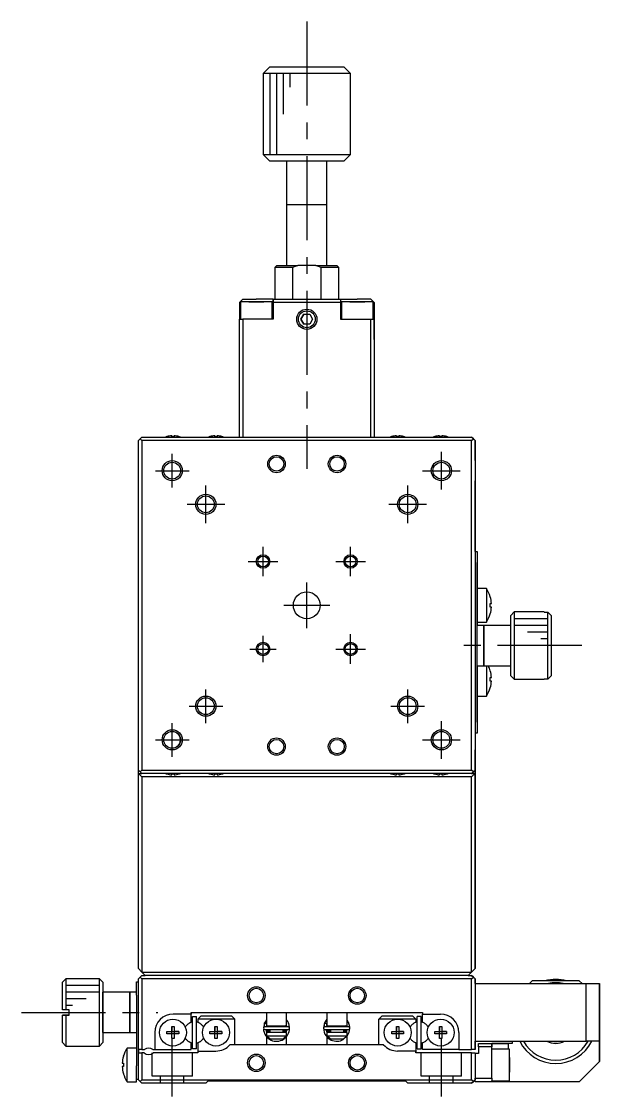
# Model space of a CAD drawing. Extents: x -300 to 278, y 128 to 594.
# Drawn here: x -120.3 to -34.4, y 141 to 300.7 of the extents above; entities that cross this region are included whole.
import ezdxf

# ---------------------------------------------------------------- set-up
doc = ezdxf.new("R2010")
doc.units = 0
doc.header["$LTSCALE"] = 10
doc.linetypes.add('CENTER', pattern=[2, 1.25, -0.25, 0.25, -0.25])
doc.linetypes.add('DASHED', pattern=[3.5, 2, -1.5])
doc.layers.get('0').update_dxf_attribs({"linetype": 'CONTINUOUS'})
doc.layers.add('CENTER', color=1, linetype='CENTER')

msp = doc.modelspace()

# ---------------------------------------------------------------- linework, layer by layer
at = {"color": 7, "linetype": 'CONTINUOUS'}
for p, q in [((-83.382819, 293.992104), (-84.382819, 292.992104)), ((-83.382819, 293.992104), (-72.382819, 293.992104)), ((-71.382819, 292.992104), (-72.382819, 293.992104)), ((-71.382819, 292.992104), (-84.382819, 292.992104)), ((-84.382819, 292.992104), (-84.382819, 280.992104)), ((-71.382819, 280.992104), (-71.382819, 292.992104)), ((-84.382819, 280.992104), (-84.382553, 280.992104)), ((-84.382819, 280.992104), (-83.382819, 279.992104)), ((-84.382553, 280.992104), (-71.382819, 280.992104)), ((-72.382819, 279.992104), (-83.382594, 279.992104)), ((-80.882819, 279.992104), (-80.882819, 273.492104)), ((-74.882819, 273.492104), (-74.882819, 279.992104)), ((-72.382819, 279.992104), (-71.382819, 280.992104)), ((-74.882814, 273.492104), (-80.882824, 273.492104)), ((-80.882819, 273.497104), (-80.882819, 273.492104)), ((-80.882819, 273.492104), (-80.882819, 273.487104)), ((-80.882819, 273.492104), (-80.882819, 264.492123)), ((-74.882819, 273.492104), (-74.882819, 273.497104)), ((-74.882819, 273.487104), (-74.882819, 273.492104)), ((-74.882819, 264.492123), (-74.882819, 273.492104)), ((-82.332819, 264.492104), (-82.632819, 264.192104)), ((-80.004139, 264.192104), (-82.632819, 264.192104)), ((-82.632819, 264.192104), (-82.632819, 259.492104)), ((-82.332819, 264.492104), (-79.20191, 264.492104)), ((-82.332819, 264.492104), (-80.882819, 264.492104)), ((-79.20191, 264.492104), (-80.004139, 264.192104)), ((-80.004139, 264.192104), (-80.004139, 259.492104)), ((-76.563728, 264.492104), (-79.20191, 264.492104)), ((-76.563728, 264.492104), (-73.432819, 264.492104)), ((-75.761499, 264.192104), (-76.563728, 264.492104)), ((-73.132819, 264.192104), (-75.761499, 264.192104)), ((-75.761499, 259.492104), (-75.761499, 264.192104)), ((-74.882819, 264.492104), (-73.432819, 264.492104)), ((-73.132819, 264.192104), (-73.432819, 264.492104)), ((-73.132819, 259.492104), (-73.132819, 264.192104)), ((-87.382819, 259.492104), (-87.882819, 258.992104)), ((-87.882819, 258.992104), (-87.882819, 256.492104)), ((-83.032819, 259.092104), (-87.732819, 259.092104)), ((-83.032819, 259.092104), (-87.732819, 259.092104)), ((-87.732819, 259.092104), (-87.732819, 256.492104)), ((-87.382819, 259.492104), (-85.382819, 259.492104)), ((-86.482819, 259.092104), (-85.382819, 259.092104)), ((-85.382819, 259.092104), (-86.482819, 259.092104)), ((-82.882819, 259.492104), (-85.382819, 259.492104)), ((-84.282819, 259.092104), (-85.382819, 259.092104)), ((-85.382819, 259.092104), (-84.282819, 259.092104)), ((-83.032819, 256.492104), (-83.032819, 259.092104)), ((-82.882819, 258.992104), (-82.882819, 259.492104)), ((-82.882819, 259.492104), (-72.882819, 259.492104)), ((-82.882819, 259.492104), (-82.882819, 256.492104)), ((-82.882819, 258.992104), (-82.882819, 256.492104)), ((-72.882819, 258.992104), (-82.882819, 258.992104)), ((-72.882819, 259.492104), (-72.882819, 256.492104)), ((-72.882819, 259.492104), (-72.882819, 258.992104)), ((-72.882819, 259.492104), (-70.382819, 259.492104)), ((-72.882819, 258.992104), (-72.882819, 256.492104)), ((-68.032819, 259.092104), (-72.732819, 259.092104)), ((-68.032819, 259.092104), (-72.732819, 259.092104)), ((-72.732819, 259.092104), (-72.732819, 256.492104)), ((-71.482819, 259.092104), (-70.382819, 259.092104)), ((-70.382819, 259.092104), (-71.482819, 259.092104)), ((-68.382819, 259.492104), (-70.382819, 259.492104)), ((-69.282819, 259.092104), (-70.382819, 259.092104)), ((-70.382819, 259.092104), (-69.282819, 259.092104)), ((-67.882819, 258.992104), (-68.382819, 259.492104)), ((-68.382819, 259.492104), (-67.882819, 258.992104)), ((-68.032819, 256.492104), (-68.032819, 259.092104)), ((-67.882819, 258.992104), (-67.882819, 256.492104)), ((-67.882819, 256.492104), (-67.882819, 258.992104)), ((-78.748844, 256.492104), (-78.315832, 257.242104)), ((-78.315832, 257.242104), (-78.748844, 256.492104)), ((-78.315832, 257.242104), (-77.449806, 257.242104)), ((-77.449806, 257.242104), (-77.016794, 256.492104)), ((-87.882819, 238.992104), (-87.882819, 256.492104)), ((-87.882819, 256.492104), (-87.382819, 256.492104)), ((-87.382819, 256.492104), (-87.382819, 238.992104)), ((-82.882819, 256.492104), (-87.382819, 256.492104)), ((-78.315832, 255.742104), (-78.748844, 256.492104)), ((-78.748844, 256.492104), (-78.315832, 255.742104)), ((-77.449806, 255.742104), (-78.315832, 255.742104)), ((-77.016794, 256.492104), (-77.449806, 255.742104)), ((-72.882819, 256.492104), (-68.382819, 256.492104)), ((-68.382819, 238.992104), (-68.382819, 256.492104)), ((-68.382819, 256.492104), (-67.882819, 256.492104)), ((-67.882819, 256.492104), (-67.882819, 238.992104)), ((-67.882817, 253.492104), (-67.882819, 256.492104)), ((-67.882817, 253.492104), (-67.882817, 238.992104)), ((-102.632819, 238.742104), (-102.882819, 238.492104)), ((-102.882819, 189.492104), (-102.882819, 238.492104)), ((-102.382819, 238.992104), (-102.632819, 238.742104)), ((-102.382819, 238.492104), (-102.632819, 238.742104)), ((-102.382819, 238.992104), (-87.382819, 238.992104)), ((-53.382819, 238.492104), (-102.382819, 238.492104)), ((-102.382819, 238.492104), (-102.382819, 189.492104)), ((-98.669181, 239.061626), (-98.671435, 239.066248)), ((-98.669181, 239.061626), (-98.671435, 239.066248)), ((-97.962819, 239.061626), (-97.962819, 239.181963)), ((-97.962819, 239.181963), (-97.962819, 239.061626)), ((-97.602819, 239.061626), (-97.962819, 239.061626)), ((-97.602819, 239.181963), (-97.602819, 239.061626)), ((-96.894203, 239.066248), (-96.896458, 239.061626)), ((-92.269181, 239.061626), (-92.271435, 239.066248)), ((-92.269181, 239.061626), (-92.271435, 239.066248)), ((-91.562819, 239.061626), (-91.562819, 239.181963)), ((-91.562819, 239.181963), (-91.562819, 239.061626)), ((-91.202819, 239.061626), (-91.562819, 239.061626)), ((-91.202819, 239.181963), (-91.202819, 239.061626)), ((-90.494203, 239.066248), (-90.496458, 239.061626)), ((-87.382819, 238.992104), (-68.382819, 238.992104)), ((-87.382819, 238.992104), (-68.382819, 238.992104)), ((-68.382819, 238.992104), (-53.382819, 238.992104)), ((-65.269181, 239.061626), (-65.271435, 239.066248)), ((-65.269181, 239.061626), (-65.271435, 239.066248)), ((-64.562819, 239.061626), (-64.562819, 239.181963)), ((-64.562819, 239.181963), (-64.562819, 239.061626)), ((-64.202819, 239.061626), (-64.562819, 239.061626)), ((-64.202819, 239.181963), (-64.202819, 239.061626)), ((-63.494203, 239.066248), (-63.496458, 239.061626)), ((-58.869181, 239.061626), (-58.871435, 239.066248)), ((-58.869181, 239.061626), (-58.871435, 239.066248)), ((-58.162819, 239.061626), (-58.162819, 239.181963)), ((-58.162819, 239.181963), (-58.162819, 239.061626)), ((-57.802819, 239.061626), (-58.162819, 239.061626)), ((-57.802819, 239.181963), (-57.802819, 239.061626)), ((-57.094203, 239.066248), (-57.096458, 239.061626)), ((-53.132819, 238.742104), (-53.382819, 238.992104)), ((-53.382819, 238.992104), (-52.882819, 238.492104)), ((-53.382819, 238.492104), (-53.132819, 238.742104)), ((-53.382819, 189.492104), (-53.382819, 238.492104)), ((-52.882819, 238.492104), (-53.132819, 238.742104)), ((-52.882819, 238.492104), (-52.882819, 189.492104)), ((-52.882819, 235.492099), (-52.882819, 238.492104)), ((-52.882819, 221.992104), (-52.882819, 232.492109)), ((-52.882819, 221.992104), (-52.582819, 221.992104)), ((-52.582819, 221.992104), (-52.582819, 219.992104)), ((-52.582819, 221.992104), (-52.582819, 219.992104)), ((-52.582819, 196.992104), (-52.582819, 219.992104)), ((-52.582819, 219.992104), (-52.582819, 216.492104)), ((-52.582817, 218.692104), (-52.582817, 220.342104)), ((-52.582817, 218.692104), (-52.582817, 220.342104)), ((-52.582819, 210.463945), (-52.582817, 218.692104)), ((-52.582817, 218.692104), (-52.582818, 210.992104)), ((-51.191162, 216.492104), (-52.582819, 216.492104)), ((-51.191162, 216.492104), (-51.191162, 211.492104)), ((-50.620238, 215.250694), (-50.613383, 215.254037)), ((-50.620238, 215.250694), (-50.613383, 215.254037)), ((-50.620238, 214.252104), (-50.447866, 214.252104)), ((-50.620238, 213.732104), (-50.620238, 214.252104)), ((-50.447866, 213.732104), (-50.620238, 213.732104)), ((-50.613383, 212.730171), (-50.620238, 212.733515)), ((-50.613383, 212.730171), (-50.620238, 212.733515)), ((-47.082819, 212.992104), (-47.582819, 212.492104)), ((-47.582819, 203.492104), (-47.582819, 212.492104)), ((-47.082819, 212.992104), (-47.082819, 202.992104)), ((-42.582819, 212.992104), (-47.082819, 212.992104)), ((-42.582819, 212.992104), (-42.582819, 212.976078)), ((-42.582819, 212.992104), (-42.582819, 212.976078)), ((-42.582819, 212.976078), (-42.082819, 212.976078)), ((-42.082819, 203.00813), (-42.082819, 212.976078)), ((-42.082819, 212.976078), (-41.582819, 212.474291)), ((-41.582819, 212.474291), (-41.582819, 203.509917)), ((-41.582819, 212.474291), (-41.582819, 203.509917)), ((-52.582819, 211.492104), (-52.582819, 210.992104)), ((-52.582819, 211.492104), (-51.191162, 211.492104)), ((-51.582819, 210.992104), (-52.582819, 210.992104)), ((-51.582819, 204.992104), (-51.582819, 210.992104)), ((-51.582819, 210.992104), (-51.582819, 204.992104)), ((-47.582819, 210.992104), (-51.582819, 210.992104)), ((-52.582817, 198.292104), (-52.582819, 205.520263)), ((-52.582819, 204.992104), (-51.582819, 204.992104)), ((-52.582818, 204.992104), (-52.582817, 198.292104)), ((-51.582819, 204.992104), (-47.582819, 204.992104)), ((-51.191162, 204.992104), (-51.191162, 200.492104)), ((-50.620238, 204.250694), (-50.613383, 204.254037)), ((-50.620238, 204.250694), (-50.613383, 204.254037)), ((-50.620238, 203.252104), (-50.447866, 203.252104)), ((-50.620238, 202.732104), (-50.620238, 203.252104)), ((-47.582819, 203.492104), (-47.082819, 202.992104)), ((-47.082819, 202.992104), (-42.582819, 202.992104)), ((-42.582819, 203.00813), (-42.582819, 202.992104)), ((-42.082819, 203.00813), (-42.582819, 203.00813)), ((-42.582819, 203.00813), (-42.582819, 202.992104)), ((-41.582819, 203.509917), (-42.082819, 203.00813)), ((-50.447866, 202.732104), (-50.620238, 202.732104)), ((-50.613383, 201.730171), (-50.620238, 201.733515)), ((-50.613383, 201.730171), (-50.620238, 201.733515)), ((-52.582819, 200.492104), (-52.582819, 196.992104)), ((-52.582819, 200.492104), (-51.191162, 200.492104)), ((-52.582817, 196.642104), (-52.582817, 198.292104)), ((-52.582817, 196.642104), (-52.582817, 198.292104)), ((-52.582819, 196.992104), (-52.582819, 194.992104)), ((-52.582819, 196.992104), (-52.582819, 194.992104)), ((-52.582819, 194.992104), (-52.882819, 194.992104)), ((-52.882819, 189.492104), (-52.882819, 192.492109)), ((-102.882819, 189.492104), (-102.632819, 189.242104)), ((-102.882819, 188.992104), (-102.882819, 189.492104)), ((-102.882819, 188.992104), (-102.382819, 188.492104)), ((-102.882819, 188.992104), (-102.382819, 188.992104)), ((-102.882819, 159.992104), (-102.882819, 188.992104)), ((-102.632819, 189.242104), (-102.382819, 189.492104)), ((-102.632819, 189.242104), (-102.382819, 188.992104)), ((-102.382819, 189.492104), (-53.382819, 189.492104)), ((-53.382819, 188.992104), (-102.382819, 188.992104)), ((-98.671435, 188.91796), (-98.669181, 188.922582)), ((-98.671435, 188.91796), (-98.669181, 188.922582)), ((-97.962819, 188.922582), (-97.602819, 188.922582)), ((-97.962819, 188.802245), (-97.962819, 188.922582)), ((-97.962819, 188.802245), (-97.962819, 188.922582)), ((-97.602819, 188.922582), (-97.602819, 188.802245)), ((-96.896458, 188.922582), (-96.894203, 188.91796)), ((-92.271435, 188.91796), (-92.269181, 188.922582)), ((-92.271435, 188.91796), (-92.269181, 188.922582)), ((-91.562819, 188.922582), (-91.202819, 188.922582)), ((-91.562819, 188.802245), (-91.562819, 188.922582)), ((-91.562819, 188.802245), (-91.562819, 188.922582)), ((-91.202819, 188.922582), (-91.202819, 188.802245)), ((-90.496458, 188.922582), (-90.494203, 188.91796)), ((-65.271435, 188.91796), (-65.269181, 188.922582)), ((-65.271435, 188.91796), (-65.269181, 188.922582)), ((-64.562819, 188.922582), (-64.202819, 188.922582)), ((-64.562819, 188.802245), (-64.562819, 188.922582)), ((-64.562819, 188.802245), (-64.562819, 188.922582)), ((-64.202819, 188.922582), (-64.202819, 188.802245)), ((-63.496458, 188.922582), (-63.494203, 188.91796)), ((-58.871435, 188.91796), (-58.869181, 188.922582)), ((-58.871435, 188.91796), (-58.869181, 188.922582)), ((-58.162819, 188.922582), (-57.802819, 188.922582)), ((-58.162819, 188.802245), (-58.162819, 188.922582)), ((-58.162819, 188.802245), (-58.162819, 188.922582)), ((-57.802819, 188.922582), (-57.802819, 188.802245)), ((-57.096458, 188.922582), (-57.094203, 188.91796)), ((-53.132819, 189.242104), (-53.382819, 189.492104)), ((-52.882819, 189.492104), (-53.382819, 188.992104)), ((-53.382819, 188.992104), (-53.132819, 189.242104)), ((-53.382819, 188.492104), (-52.882819, 188.992104)), ((-53.382819, 188.992104), (-52.882819, 188.992104)), ((-53.132819, 189.242104), (-52.882819, 189.492104)), ((-52.882819, 189.492104), (-52.882819, 188.992104)), ((-52.882819, 188.992104), (-52.882819, 189.492104)), ((-52.882819, 188.992104), (-52.882819, 159.992104)), ((-52.882819, 163.992104), (-52.882819, 188.992104)), ((-53.382819, 188.492104), (-102.382819, 188.492104)), ((-102.382819, 188.492104), (-102.382819, 159.492104)), ((-53.382819, 159.492104), (-53.382819, 188.492104)), ((-52.882819, 163.247522), (-52.882819, 163.992104)), ((-52.882819, 159.992104), (-52.882819, 163.247522)), ((-102.382819, 159.492104), (-102.882819, 159.992104)), ((-52.882819, 159.992104), (-53.382819, 159.492104)), ((-53.382819, 159.492104), (-52.882819, 159.992104)), ((-113.682819, 158.492104), (-114.182819, 157.992104)), ((-113.682819, 158.492104), (-113.682819, 153.892104)), ((-108.682819, 158.492104), (-113.682819, 158.492104)), ((-108.682819, 153.492104), (-108.682819, 158.492104)), ((-108.182819, 157.992104), (-108.682819, 158.492104)), ((-102.882819, 158.492104), (-102.632819, 158.742104)), ((-102.882819, 147.992104), (-102.882819, 158.492104)), ((-102.382819, 158.992104), (-102.632819, 158.742104)), ((-102.632819, 158.742104), (-102.382819, 158.492104)), ((-101.882819, 158.992104), (-102.382819, 159.492104)), ((-102.382819, 159.492104), (-53.382819, 159.492104)), ((-102.382819, 158.992104), (-101.882819, 158.992104)), ((-53.382819, 158.492104), (-102.382819, 158.492104)), ((-102.382819, 158.492104), (-102.382819, 147.992104)), ((-53.882819, 158.992104), (-101.882819, 158.992104)), ((-53.382819, 159.492104), (-53.882819, 158.992104)), ((-53.882819, 158.992104), (-53.382819, 159.492104)), ((-53.882819, 158.992104), (-53.382819, 158.992104)), ((-53.382819, 158.992104), (-53.132819, 158.742104)), ((-53.132819, 158.742104), (-53.382819, 158.992104)), ((-53.382819, 158.492104), (-53.132819, 158.742104)), ((-53.382819, 147.992104), (-53.382819, 158.492104)), ((-53.132819, 158.742104), (-52.882819, 158.492104)), ((-52.882819, 158.492104), (-53.132819, 158.742104)), ((-52.882819, 158.492104), (-52.882819, 147.992104)), ((-52.882819, 157.792104), (-52.882819, 158.492104)), ((-44.382819, 158.192104), (-44.782819, 157.792104)), ((-37.382819, 158.192104), (-44.382819, 158.192104)), ((-36.982819, 157.792104), (-37.382819, 158.192104)), ((-37.382819, 158.192104), (-36.982819, 157.792104)), ((-114.182819, 153.892104), (-114.182819, 157.992104)), ((-108.182819, 157.992104), (-108.182819, 153.492104)), ((-108.182819, 157.992104), (-108.182819, 156.492104)), ((-103.182819, 156.042104), (-103.182819, 158.042104)), ((-103.182819, 158.042104), (-102.882819, 158.042104)), ((-52.882819, 157.792104), (-36.382819, 157.792104)), ((-36.382819, 149.192104), (-36.382819, 157.792104)), ((-36.382819, 157.792104), (-34.382819, 157.792104)), ((-34.382819, 157.792104), (-34.382819, 149.192104)), ((-34.382819, 149.192104), (-34.382819, 157.792104)), ((-108.182819, 156.492104), (-108.182819, 150.492104)), ((-108.182819, 153.492104), (-108.182819, 156.492104)), ((-104.182819, 156.492104), (-108.182819, 156.492104)), ((-104.182819, 156.492104), (-104.182819, 153.492104)), ((-104.182819, 153.492104), (-104.182819, 156.492104)), ((-103.182819, 156.492104), (-104.182819, 156.492104)), ((-103.182819, 156.042104), (-103.182819, 145.542104)), ((-113.682819, 153.892104), (-114.182819, 153.892104)), ((-113.182819, 153.892104), (-113.682819, 153.892104)), ((-113.182819, 153.092104), (-113.182819, 153.892104)), ((-108.682819, 148.492104), (-108.682819, 153.492104)), ((-108.182819, 153.492104), (-108.182819, 148.992104)), ((-108.182819, 150.492104), (-108.182819, 153.492104)), ((-104.182819, 153.492104), (-104.182819, 150.492104)), ((-104.182819, 150.492104), (-104.182819, 153.492104)), ((-95.082819, 153.492104), (-92.882819, 153.492104)), ((-95.082819, 153.242104), (-95.082819, 153.492104)), ((-95.082819, 153.492104), (-95.082819, 153.242104)), ((-92.882819, 153.492104), (-60.682819, 153.492104)), ((-83.882819, 153.492104), (-83.882819, 151.492104)), ((-80.882819, 151.492104), (-80.882819, 153.492104)), ((-74.882819, 153.492104), (-74.882819, 151.492104)), ((-71.882819, 151.492104), (-71.882819, 153.492104)), ((-60.682819, 153.492104), (-60.682819, 153.242104)), ((-113.682819, 153.092104), (-114.182819, 153.092104)), ((-114.182819, 153.092104), (-113.682819, 153.092104)), ((-114.182819, 148.992104), (-114.182819, 153.092104)), ((-113.182819, 153.092104), (-113.682819, 153.092104)), ((-113.682819, 153.092104), (-113.682819, 148.492104)), ((-113.682819, 153.092104), (-113.182819, 153.092104)), ((-95.082819, 153.242104), (-97.732819, 153.242104)), ((-95.376569, 151.866919), (-95.082819, 152.036516)), ((-95.376569, 151.866919), (-95.082819, 152.036516)), ((-95.082819, 152.036516), (-95.082819, 153.242104)), ((-95.082819, 152.036516), (-95.082819, 153.242104)), ((-94.882819, 148.092104), (-94.882819, 152.892104)), ((-94.882819, 152.892104), (-94.282819, 152.892104)), ((-94.282819, 148.092104), (-94.282819, 152.892104)), ((-94.282819, 152.051), (-94.282819, 152.892104)), ((-94.282817, 152.051), (-94.282817, 152.142104)), ((-94.282817, 152.051), (-94.282817, 152.142104)), ((-94.282817, 152.051), (-94.282817, 152.142104)), ((-94.282817, 152.051), (-94.282817, 152.142104)), ((-94.282817, 152.051), (-94.282817, 152.142104)), ((-94.282817, 152.051), (-94.282817, 152.142104)), ((-94.282817, 152.051), (-94.282817, 152.142104)), ((-94.282817, 152.051), (-94.282817, 152.142104)), ((-94.282817, 152.051), (-94.282817, 152.142104)), ((-94.282817, 150.492104), (-94.282817, 152.142104)), ((-94.282817, 152.051), (-94.282817, 152.142104)), ((-94.282817, 152.051), (-94.282817, 152.142104)), ((-94.282817, 152.051), (-94.282817, 152.142104)), ((-94.282817, 152.051), (-94.282817, 152.142104)), ((-94.282817, 152.051), (-94.282817, 152.142104)), ((-94.282817, 152.051), (-94.282817, 152.142104)), ((-94.282817, 152.051), (-94.282817, 152.142104)), ((-94.282817, 152.051), (-94.282817, 152.142104)), ((-94.282817, 152.051), (-94.282817, 152.142104)), ((-94.282817, 152.051), (-94.282817, 152.142104)), ((-94.082819, 152.492104), (-93.582819, 152.992104)), ((-94.082819, 152.492104), (-94.082819, 152.036516)), ((-91.382819, 152.492104), (-94.082819, 152.492104)), ((-94.082819, 152.036516), (-93.789069, 151.866919)), ((-93.582819, 152.992104), (-89.082819, 152.992104)), ((-88.582819, 152.492104), (-91.382819, 152.492104)), ((-88.582819, 152.492104), (-89.082819, 152.992104)), ((-89.082819, 152.992104), (-88.582819, 152.492104)), ((-88.582819, 148.692104), (-88.582819, 152.492104)), ((-88.582819, 148.692104), (-88.582819, 152.492104)), ((-84.181821, 151.913133), (-84.339546, 151.17159)), ((-84.224628, 151.781443), (-84.230872, 151.747496)), ((-84.216694, 151.815044), (-84.224628, 151.781443)), ((-84.207089, 151.848217), (-84.216694, 151.815044)), ((-84.195836, 151.880878), (-84.207089, 151.848217)), ((-84.183682, 151.911268), (-84.195836, 151.880878)), ((-84.183963, 151.909936), (-84.183308, 151.911928)), ((-84.183308, 151.911928), (-84.181463, 151.913407)), ((-83.882854, 152.397903), (-84.182831, 151.910828)), ((-84.181463, 151.913407), (-84.17844, 151.914362)), ((-84.178908, 151.919931), (-83.882801, 151.815909)), ((-84.178318, 151.914278), (-84.178908, 151.919931)), ((-84.17844, 151.914362), (-84.174259, 151.914787)), ((-84.174259, 151.914787), (-84.168947, 151.91468)), ((-84.168947, 151.91468), (-84.162539, 151.91404)), ((-84.162539, 151.91404), (-84.155075, 151.912873)), ((-84.155075, 151.912873), (-84.146605, 151.911186)), ((-84.146605, 151.911186), (-84.137183, 151.90899)), ((-84.137183, 151.90899), (-84.126871, 151.906298)), ((-84.126871, 151.906298), (-84.115734, 151.90313)), ((-84.115734, 151.90313), (-84.103847, 151.899504)), ((-84.103847, 151.899504), (-84.091284, 151.895444)), ((-84.091284, 151.895444), (-84.078129, 151.890978)), ((-84.078129, 151.890978), (-84.064465, 151.886133)), ((-84.064465, 151.886133), (-84.050383, 151.880941)), ((-84.050383, 151.880941), (-84.035972, 151.875436)), ((-84.035972, 151.875436), (-84.021327, 151.869654)), ((-84.021327, 151.869654), (-84.006542, 151.863632)), ((-84.006542, 151.863632), (-83.991714, 151.857409)), ((-83.991714, 151.857409), (-83.976938, 151.851025)), ((-83.976938, 151.851025), (-83.96231, 151.844522)), ((-83.96231, 151.844522), (-83.947925, 151.837942)), ((-83.947925, 151.837942), (-83.933876, 151.831327)), ((-83.933876, 151.831327), (-83.920254, 151.824721)), ((-83.920254, 151.824721), (-83.907148, 151.818166)), ((-83.907148, 151.818166), (-83.894643, 151.811705)), ((-83.894643, 151.811705), (-83.882819, 151.805379)), ((-80.598985, 151.911026), (-80.622588, 151.963956)), ((-80.598549, 151.909608), (-80.598709, 151.90954)), ((-80.597768, 151.909936), (-80.598499, 151.909629)), ((-80.598311, 151.907376), (-80.597768, 151.909936)), ((-80.598049, 151.911268), (-80.597768, 151.909936)), ((-80.581112, 151.867634), (-80.598049, 151.911268)), ((-80.579875, 151.864065), (-80.581112, 151.867634)), ((-80.579254, 151.86225), (-80.579875, 151.864065)), ((-80.578169, 151.859037), (-80.579254, 151.86225)), ((-80.577631, 151.857425), (-80.578169, 151.859037)), ((-80.577078, 151.855755), (-80.577631, 151.857425)), ((-80.576656, 151.854469), (-80.577078, 151.855755)), ((-80.576322, 151.853448), (-80.576656, 151.854469)), ((-80.575953, 151.85231), (-80.576322, 151.853448)), ((-75.239864, 151.923872), (-75.397588, 151.182329)), ((-75.282671, 151.792182), (-75.288915, 151.758235)), ((-75.274737, 151.825784), (-75.282671, 151.792182)), ((-75.265132, 151.858956), (-75.274737, 151.825784)), ((-75.253878, 151.891617), (-75.265132, 151.858956)), ((-75.241724, 151.922008), (-75.253878, 151.891617)), ((-75.242006, 151.920675), (-75.241384, 151.92262)), ((-75.241384, 151.92262), (-75.239635, 151.924079)), ((-74.88287, 152.474696), (-75.240873, 151.921567)), ((-75.239635, 151.924079), (-75.236771, 151.925043)), ((-75.236951, 151.930671), (-74.882798, 151.790823)), ((-75.236361, 151.925017), (-75.236951, 151.930671)), ((-75.236771, 151.925043), (-75.232809, 151.925506)), ((-75.232809, 151.925506), (-75.227772, 151.925464)), ((-75.227772, 151.925464), (-75.221693, 151.924919)), ((-75.221693, 151.924919), (-75.214609, 151.923874)), ((-75.214609, 151.923874), (-75.206562, 151.922334)), ((-75.206562, 151.922334), (-75.197602, 151.92031)), ((-75.197602, 151.92031), (-75.187785, 151.917813)), ((-75.187785, 151.917813), (-75.17717, 151.91486)), ((-75.17717, 151.91486), (-75.165823, 151.911468)), ((-75.165823, 151.911468), (-75.153813, 151.907658)), ((-75.153813, 151.907658), (-75.141214, 151.903453)), ((-75.141214, 151.903453), (-75.128104, 151.89888)), ((-75.128104, 151.89888), (-75.114562, 151.893966)), ((-75.114562, 151.893966), (-75.100672, 151.888742)), ((-75.100672, 151.888742), (-75.086519, 151.883239)), ((-75.086519, 151.883239), (-75.07219, 151.877492)), ((-75.07219, 151.877492), (-75.057773, 151.871535)), ((-75.057773, 151.871535), (-75.043356, 151.865405)), ((-75.043356, 151.865405), (-75.029028, 151.85914)), ((-75.029028, 151.85914), (-75.014877, 151.852779)), ((-75.014877, 151.852779), (-75.00099, 151.846359)), ((-75.00099, 151.846359), (-74.987451, 151.839921)), ((-74.987451, 151.839921), (-74.974344, 151.833505)), ((-74.974344, 151.833505), (-74.96175, 151.827149)), ((-74.96175, 151.827149), (-74.949745, 151.820892)), ((-74.949745, 151.820892), (-74.938404, 151.814774)), ((-74.938404, 151.814774), (-74.927795, 151.808831)), ((-74.927795, 151.808831), (-74.917985, 151.8031)), ((-74.917985, 151.8031), (-74.909033, 151.797616)), ((-74.909033, 151.797616), (-74.900994, 151.792413)), ((-74.900994, 151.792413), (-74.893917, 151.787522)), ((-74.893917, 151.787522), (-74.887847, 151.782974)), ((-74.887847, 151.782974), (-74.882819, 151.778797)), ((-71.657028, 151.921765), (-71.68063, 151.974696)), ((-71.656591, 151.920347), (-71.656752, 151.92028)), ((-71.65581, 151.920675), (-71.656542, 151.920368)), ((-71.656353, 151.918115), (-71.65581, 151.920675)), ((-71.656092, 151.922008), (-71.65581, 151.920675)), ((-71.639154, 151.878373), (-71.656092, 151.922008)), ((-71.637917, 151.874804), (-71.639154, 151.878373)), ((-71.637296, 151.872989), (-71.637917, 151.874804)), ((-71.636211, 151.869776), (-71.637296, 151.872989)), ((-71.635673, 151.868164), (-71.636211, 151.869776)), ((-71.635121, 151.866494), (-71.635673, 151.868164)), ((-71.634698, 151.865208), (-71.635121, 151.866494)), ((-71.634365, 151.864187), (-71.634698, 151.865208)), ((-71.633996, 151.863049), (-71.634365, 151.864187)), ((-67.182819, 152.492104), (-66.682819, 152.992104)), ((-67.182819, 148.692104), (-67.182819, 152.492104)), ((-64.382819, 152.492104), (-67.182819, 152.492104)), ((-66.682819, 152.992104), (-62.182819, 152.992104)), ((-61.682819, 152.492104), (-64.382819, 152.492104)), ((-61.682819, 152.492104), (-62.182819, 152.992104)), ((-62.182819, 152.992104), (-61.682819, 152.492104)), ((-61.682819, 152.036516), (-61.976569, 151.866919)), ((-61.682819, 152.036516), (-61.976569, 151.866919)), ((-61.682819, 152.492104), (-61.682819, 152.036516)), ((-61.682819, 152.492104), (-61.682819, 152.036516)), ((-61.482819, 148.092104), (-61.482819, 152.892104)), ((-60.882819, 152.892104), (-61.482819, 152.892104)), ((-60.882819, 148.092104), (-60.882819, 152.892104)), ((-60.882819, 152.051), (-60.882819, 152.892104)), ((-60.882819, 152.051), (-60.882819, 152.142104)), ((-60.882819, 152.051), (-60.882819, 152.142104)), ((-60.882819, 152.051), (-60.882819, 152.142104)), ((-60.882819, 152.051), (-60.882819, 152.142104)), ((-60.882819, 152.051), (-60.882819, 152.142104)), ((-60.882819, 148.842104), (-60.882819, 152.142104)), ((-60.882819, 152.051), (-60.882819, 152.142104)), ((-60.882819, 152.051), (-60.882819, 152.142104)), ((-60.882819, 152.051), (-60.882819, 152.142104)), ((-60.882819, 152.051), (-60.882819, 152.142104)), ((-60.682819, 153.242104), (-58.032819, 153.242104)), ((-60.682819, 152.036516), (-60.682819, 153.242104)), ((-60.389069, 151.866919), (-60.682819, 152.036516)), ((-108.182819, 150.492104), (-108.182819, 148.992104)), ((-108.182819, 150.492104), (-104.182819, 150.492104)), ((-104.182819, 150.492104), (-103.182819, 150.492104)), ((-100.482819, 150.492104), (-100.482819, 147.992104)), ((-100.482819, 150.492104), (-100.482819, 147.992104)), ((-98.669181, 150.672104), (-97.962819, 150.672104)), ((-98.669181, 150.312104), (-98.669181, 150.672104)), ((-98.669181, 150.672104), (-97.962819, 150.672104)), ((-97.962819, 150.312104), (-98.669181, 150.312104)), ((-97.962819, 151.378466), (-97.602819, 151.378466)), ((-97.962819, 150.672104), (-97.962819, 151.378466)), ((-97.962819, 151.378466), (-97.962819, 150.672104)), ((-97.952447, 150.661732), (-97.962819, 150.672104)), ((-97.952447, 150.322476), (-97.962819, 150.312104)), ((-97.962819, 149.605743), (-97.962819, 150.312104)), ((-97.962819, 149.605743), (-97.962819, 150.312104)), ((-97.952447, 150.661732), (-97.613191, 150.661732)), ((-97.952447, 150.322476), (-97.952447, 150.661732)), ((-97.613191, 150.322476), (-97.952447, 150.322476)), ((-97.613191, 150.661732), (-97.602819, 150.672104)), ((-97.613191, 150.661732), (-97.613191, 150.322476)), ((-97.613191, 150.322476), (-97.602819, 150.312104)), ((-97.602819, 151.378466), (-97.602819, 150.672104)), ((-97.602819, 150.672104), (-96.896458, 150.672104)), ((-96.896458, 150.672104), (-97.602819, 150.672104)), ((-97.602819, 150.312104), (-97.602819, 149.605743)), ((-96.896458, 150.312104), (-97.602819, 150.312104)), ((-96.896458, 150.672104), (-96.896458, 150.312104)), ((-94.282817, 148.842104), (-94.282817, 150.492104)), ((-92.269181, 150.672104), (-91.562819, 150.672104)), ((-92.269181, 150.312104), (-92.269181, 150.672104)), ((-92.269181, 150.672104), (-91.562819, 150.672104)), ((-91.562819, 150.312104), (-92.269181, 150.312104)), ((-91.562819, 151.378466), (-91.202819, 151.378466)), ((-91.562819, 150.672104), (-91.562819, 151.378466)), ((-91.562819, 151.378466), (-91.562819, 150.672104)), ((-91.552447, 150.661732), (-91.562819, 150.672104)), ((-91.552447, 150.322476), (-91.562819, 150.312104)), ((-91.562819, 149.605743), (-91.562819, 150.312104)), ((-91.562819, 149.605743), (-91.562819, 150.312104)), ((-91.552447, 150.661732), (-91.213191, 150.661732)), ((-91.552447, 150.322476), (-91.552447, 150.661732)), ((-91.213191, 150.322476), (-91.552447, 150.322476)), ((-91.213191, 150.661732), (-91.202819, 150.672104)), ((-91.213191, 150.661732), (-91.213191, 150.322476)), ((-91.213191, 150.322476), (-91.202819, 150.312104)), ((-91.202819, 151.378466), (-91.202819, 150.672104)), ((-91.202819, 150.672104), (-90.496458, 150.672104)), ((-90.496458, 150.672104), (-91.202819, 150.672104)), ((-91.202819, 150.312104), (-91.202819, 149.605743)), ((-90.496458, 150.312104), (-91.202819, 150.312104)), ((-90.496458, 150.672104), (-90.496458, 150.312104)), ((-84.238235, 151.678895), (-84.239336, 151.644409)), ((-84.239336, 151.644409), (-84.238713, 151.609913)), ((-84.238713, 151.609913), (-84.236367, 151.57549)), ((-84.235411, 151.713285), (-84.238235, 151.678895)), ((-84.236367, 151.57549), (-84.232304, 151.541224)), ((-84.230872, 151.747496), (-84.235411, 151.713285)), ((-84.232304, 151.541224), (-84.226534, 151.5072)), ((-84.226534, 151.5072), (-84.21907, 151.473499)), ((-84.21907, 151.473499), (-84.209932, 151.440205)), ((-84.209932, 151.440205), (-84.19914, 151.4074)), ((-84.19914, 151.4074), (-84.186721, 151.375162)), ((-84.186721, 151.375162), (-84.172704, 151.343573)), ((-84.172704, 151.343573), (-84.171868, 151.341815)), ((-80.640866, 151.344254), (-84.140866, 151.344254)), ((-84.140866, 150.944254), (-80.640866, 150.944254)), ((-83.797745, 150.492093), (-83.928847, 150.944227)), ((-83.882819, 151.492104), (-80.882819, 151.492104)), ((-83.382819, 150.692104), (-83.882819, 150.692104)), ((-80.882819, 150.492104), (-83.882819, 150.492104)), ((-83.882819, 150.492104), (-83.882819, 149.992104)), ((-83.539255, 151.344254), (-83.79918, 151.492072)), ((-83.382819, 151.492104), (-83.382819, 151.344254)), ((-83.382819, 150.944254), (-83.382819, 150.492104)), ((-81.382819, 151.344254), (-81.382819, 151.492104)), ((-81.382819, 150.492104), (-81.382819, 150.944254)), ((-80.907343, 150.692104), (-81.382819, 150.692104)), ((-80.982555, 151.492065), (-81.242477, 151.344254)), ((-80.853185, 150.944253), (-80.983717, 150.492036)), ((-80.882819, 149.992104), (-80.882819, 150.492104)), ((-80.882711, 151.505338), (-80.852867, 151.344257)), ((-80.442093, 151.166231), (-80.445732, 151.26702)), ((-75.296277, 151.689634), (-75.297379, 151.655149)), ((-75.297379, 151.655149), (-75.296756, 151.620652)), ((-75.296756, 151.620652), (-75.29441, 151.586229)), ((-75.293454, 151.724024), (-75.296277, 151.689634)), ((-75.29441, 151.586229), (-75.290347, 151.551963)), ((-75.288915, 151.758235), (-75.293454, 151.724024)), ((-75.290347, 151.551963), (-75.284576, 151.517939)), ((-75.284576, 151.517939), (-75.277113, 151.484238)), ((-75.277113, 151.484238), (-75.267974, 151.450944)), ((-75.267974, 151.450944), (-75.257182, 151.418139)), ((-75.257182, 151.418139), (-75.244763, 151.385902)), ((-75.244763, 151.385902), (-75.230746, 151.354312)), ((-75.230746, 151.354312), (-75.22991, 151.352554)), ((-71.698908, 151.354994), (-75.198908, 151.354994)), ((-75.198908, 150.954994), (-71.698908, 150.954994)), ((-74.850719, 150.491982), (-74.98689, 150.954966)), ((-74.882909, 151.559756), (-74.882851, 151.741123)), ((-74.882819, 151.492104), (-71.882819, 151.492104)), ((-74.382819, 150.692104), (-74.882819, 150.692104)), ((-74.882819, 150.692104), (-74.882819, 150.566092)), ((-71.882819, 150.492104), (-74.882819, 150.492104)), ((-74.882819, 150.492104), (-74.882819, 149.992104)), ((-74.597297, 151.354994), (-74.850604, 151.492059)), ((-74.382819, 151.492104), (-74.382819, 151.354994)), ((-74.382819, 150.954994), (-74.382819, 150.492104)), ((-72.382819, 151.354994), (-72.382819, 151.492104)), ((-72.382819, 150.492104), (-72.382819, 150.954994)), ((-71.968824, 150.692104), (-72.382819, 150.692104)), ((-72.047201, 151.492077), (-72.300519, 151.354994)), ((-71.911228, 150.954992), (-72.046785, 150.492051)), ((-71.935201, 151.492184), (-71.910909, 151.354996)), ((-71.882819, 149.992104), (-71.882819, 150.492104)), ((-71.500135, 151.17697), (-71.503774, 151.277759)), ((-65.269181, 150.672104), (-64.562819, 150.672104)), ((-65.269181, 150.312104), (-65.269181, 150.672104)), ((-65.269181, 150.672104), (-64.562819, 150.672104)), ((-64.562819, 150.312104), (-65.269181, 150.312104)), ((-64.562819, 151.378466), (-64.202819, 151.378466)), ((-64.562819, 150.672104), (-64.562819, 151.378466)), ((-64.562819, 151.378466), (-64.562819, 150.672104)), ((-64.552447, 150.661732), (-64.562819, 150.672104)), ((-64.552447, 150.322476), (-64.562819, 150.312104)), ((-64.562819, 149.605743), (-64.562819, 150.312104)), ((-64.562819, 149.605743), (-64.562819, 150.312104)), ((-64.552447, 150.661732), (-64.213191, 150.661732)), ((-64.552447, 150.322476), (-64.552447, 150.661732)), ((-64.213191, 150.322476), (-64.552447, 150.322476)), ((-64.213191, 150.661732), (-64.202819, 150.672104)), ((-64.213191, 150.661732), (-64.213191, 150.322476)), ((-64.213191, 150.322476), (-64.202819, 150.312104)), ((-64.202819, 151.378466), (-64.202819, 150.672104)), ((-64.202819, 150.672104), (-63.496458, 150.672104)), ((-63.496458, 150.672104), (-64.202819, 150.672104)), ((-64.202819, 150.312104), (-64.202819, 149.605743)), ((-63.496458, 150.312104), (-64.202819, 150.312104)), ((-63.496458, 150.672104), (-63.496458, 150.312104)), ((-58.869181, 150.672104), (-58.162819, 150.672104)), ((-58.869181, 150.312104), (-58.869181, 150.672104)), ((-58.869181, 150.672104), (-58.162819, 150.672104)), ((-58.162819, 150.312104), (-58.869181, 150.312104)), ((-58.162819, 151.378466), (-57.802819, 151.378466)), ((-58.162819, 150.672104), (-58.162819, 151.378466)), ((-58.162819, 151.378466), (-58.162819, 150.672104)), ((-58.152447, 150.661732), (-58.162819, 150.672104)), ((-58.152447, 150.322476), (-58.162819, 150.312104)), ((-58.162819, 149.605743), (-58.162819, 150.312104)), ((-58.162819, 149.605743), (-58.162819, 150.312104)), ((-58.152447, 150.661732), (-57.813191, 150.661732)), ((-58.152447, 150.322476), (-58.152447, 150.661732)), ((-57.813191, 150.322476), (-58.152447, 150.322476)), ((-57.813191, 150.661732), (-57.802819, 150.672104)), ((-57.813191, 150.661732), (-57.813191, 150.322476)), ((-57.813191, 150.322476), (-57.802819, 150.312104)), ((-57.802819, 151.378466), (-57.802819, 150.672104)), ((-57.802819, 150.672104), (-57.096458, 150.672104)), ((-57.096458, 150.672104), (-57.802819, 150.672104)), ((-57.802819, 150.312104), (-57.802819, 149.605743)), ((-57.096458, 150.312104), (-57.802819, 150.312104)), ((-57.096458, 150.672104), (-57.096458, 150.312104)), ((-55.282819, 150.492104), (-55.282819, 147.992104)), ((-114.182819, 148.992104), (-113.682819, 148.492104)), ((-108.682819, 148.492104), (-108.182819, 148.992104)), ((-97.602819, 149.605743), (-97.962819, 149.605743)), ((-95.082819, 148.947692), (-95.376569, 149.117289)), ((-95.082819, 148.947692), (-95.376569, 149.117289)), ((-95.082819, 147.992104), (-95.082819, 148.947692)), ((-95.082819, 147.992104), (-95.082819, 148.947692)), ((-94.282819, 148.092104), (-94.282819, 148.933208)), ((-94.282817, 148.842104), (-94.282817, 148.933208)), ((-94.282817, 148.842104), (-94.282817, 148.933208)), ((-94.282817, 148.842104), (-94.282817, 148.933208)), ((-94.282817, 148.842104), (-94.282817, 148.933208)), ((-94.282817, 148.842104), (-94.282817, 148.933208)), ((-94.282817, 148.842104), (-94.282817, 148.933208)), ((-94.282817, 148.842104), (-94.282817, 148.933208)), ((-94.282817, 148.842104), (-94.282817, 148.933208)), ((-94.282817, 148.842104), (-94.282817, 148.933208)), ((-94.282817, 148.842104), (-94.282817, 148.933208)), ((-94.282817, 148.842104), (-94.282817, 148.933208)), ((-94.282817, 148.842104), (-94.282817, 148.933208)), ((-94.282817, 148.842104), (-94.282817, 148.933208)), ((-94.282817, 148.842104), (-94.282817, 148.933208)), ((-94.282817, 148.842104), (-94.282817, 148.933208)), ((-94.282817, 148.842104), (-94.282817, 148.933208)), ((-94.282817, 148.842104), (-94.282817, 148.933208)), ((-94.282817, 148.842104), (-94.282817, 148.933208)), ((-94.282817, 148.842104), (-94.282817, 148.933208)), ((-93.789069, 149.117289), (-94.082819, 148.947692)), ((-94.082819, 148.947692), (-94.082819, 147.742104)), ((-91.202819, 149.605743), (-91.562819, 149.605743)), ((-66.461881, 148.692104), (-89.303757, 148.692104)), ((-83.882819, 149.992104), (-83.828502, 149.992104)), ((-83.882819, 149.891638), (-83.882819, 149.891473)), ((-83.882819, 149.890479), (-83.882819, 148.692104)), ((-83.828502, 149.992104), (-80.937136, 149.992104)), ((-83.299334, 149.492104), (-83.828502, 149.992104)), ((-81.466304, 149.492104), (-83.299334, 149.492104)), ((-80.937136, 149.992104), (-81.466304, 149.492104)), ((-80.937136, 149.992104), (-80.882819, 149.992104)), ((-80.882819, 149.910721), (-80.882819, 149.910842)), ((-80.882819, 149.910087), (-80.882819, 149.910193)), ((-80.882819, 148.692104), (-80.882819, 149.909626)), ((-74.882819, 149.992104), (-74.828502, 149.992104)), ((-74.882819, 149.836111), (-74.882819, 149.836007)), ((-74.882819, 149.83573), (-74.882819, 149.835556)), ((-74.882819, 149.834918), (-74.882819, 148.692104)), ((-74.828502, 149.992104), (-71.937136, 149.992104)), ((-74.299334, 149.492104), (-74.828502, 149.992104)), ((-72.466304, 149.492104), (-74.299334, 149.492104)), ((-71.937136, 149.992104), (-72.466304, 149.492104)), ((-72.459375, 149.475992), (-71.882312, 149.996108)), ((-71.937136, 149.992104), (-71.882819, 149.992104)), ((-71.882819, 148.692104), (-71.882819, 149.992104)), ((-64.202819, 149.605743), (-64.562819, 149.605743)), ((-61.976569, 149.117289), (-61.682819, 148.947692)), ((-61.976569, 149.117289), (-61.682819, 148.947692)), ((-61.682819, 148.947692), (-61.682819, 147.742104)), ((-61.682819, 148.947692), (-61.682819, 147.742104)), ((-60.882819, 148.842104), (-60.882819, 148.933208)), ((-60.882819, 148.842104), (-60.882819, 148.933208)), ((-60.882819, 148.842104), (-60.882819, 148.933208)), ((-60.882819, 148.842104), (-60.882819, 148.933208)), ((-60.882819, 148.842104), (-60.882819, 148.933208)), ((-60.882819, 148.842104), (-60.882819, 148.933208)), ((-60.882819, 148.842104), (-60.882819, 148.933208)), ((-60.882819, 148.842104), (-60.882819, 148.933208)), ((-60.882819, 148.842104), (-60.882819, 148.933208)), ((-60.882819, 148.842104), (-60.882819, 148.933208)), ((-60.882819, 148.092104), (-60.882819, 148.933208)), ((-60.882819, 148.842104), (-60.882819, 148.933208)), ((-60.882819, 148.842104), (-60.882819, 148.933208)), ((-60.882819, 148.842104), (-60.882819, 148.933208)), ((-60.882819, 148.842104), (-60.882819, 148.933208)), ((-60.882819, 148.842104), (-60.882819, 148.933208)), ((-60.882819, 148.842104), (-60.882819, 148.933208)), ((-60.882819, 148.842104), (-60.882819, 148.933208)), ((-60.882819, 148.842104), (-60.882819, 148.933208)), ((-60.882819, 148.842104), (-60.882819, 148.933208)), ((-60.682819, 148.947692), (-60.389069, 149.117289)), ((-60.682819, 147.992104), (-60.682819, 148.947692)), ((-57.802819, 149.605743), (-58.162819, 149.605743)), ((-52.882819, 149.192104), (-36.382819, 149.192104)), ((-52.882819, 147.992104), (-52.882819, 149.192104)), ((-52.382819, 148.392104), (-52.382819, 148.892104)), ((-52.382819, 148.892104), (-50.382819, 148.892104)), ((-50.382819, 148.85184), (-50.382819, 148.892104)), ((-50.382819, 148.892104), (-50.382819, 148.392104)), ((-50.382819, 148.892104), (-47.882819, 148.892104)), ((-50.382819, 148.042104), (-50.382819, 148.85184)), ((-47.882819, 148.85184), (-50.382819, 148.85184)), ((-47.882819, 148.892104), (-47.882819, 148.85184)), ((-47.882819, 148.042104), (-47.882819, 148.892104)), ((-47.382819, 148.892104), (-47.882819, 148.892104)), ((-47.882819, 148.042104), (-47.882819, 148.85184)), ((-47.382819, 149.192104), (-47.382819, 148.892104)), ((-34.382819, 149.192104), (-36.382819, 149.192104)), ((-34.382819, 146.192104), (-34.382819, 149.192104)), ((-34.382819, 149.192104), (-34.382819, 146.192104)), ((-113.682819, 148.492104), (-108.682819, 148.492104)), ((-104.574476, 143.192104), (-104.574476, 148.192104)), ((-103.182819, 148.192104), (-104.574476, 148.192104)), ((-102.882819, 147.492104), (-102.882819, 147.992104)), ((-102.882819, 147.992104), (-102.882819, 147.492104)), ((-102.382819, 147.992104), (-102.882819, 147.992104)), ((-102.882819, 143.492104), (-102.882819, 147.492104)), ((-102.882819, 147.492104), (-102.382819, 147.492104)), ((-102.382819, 147.992104), (-101.982819, 147.992104)), ((-102.382819, 147.492104), (-102.382819, 143.492104)), ((-102.044257, 147.492104), (-102.382819, 147.492104)), ((-100.782819, 147.992104), (-100.482819, 147.992104)), ((-94.082819, 147.492104), (-100.721381, 147.492104)), ((-100.482819, 147.992104), (-95.082819, 147.992104)), ((-94.282819, 148.092104), (-94.882819, 148.092104)), ((-94.082819, 147.742104), (-94.082819, 147.492104)), ((-94.082819, 147.742104), (-91.382819, 147.742104)), ((-61.682819, 147.742104), (-64.382819, 147.742104)), ((-61.682819, 147.492104), (-61.682819, 147.742104)), ((-61.682819, 147.742104), (-61.682819, 147.492104)), ((-53.382819, 147.492104), (-61.682819, 147.492104)), ((-61.482819, 148.092104), (-60.882819, 148.092104)), ((-55.282819, 147.992104), (-60.682819, 147.992104)), ((-55.282819, 147.992104), (-53.382819, 147.992104)), ((-52.882819, 147.992104), (-53.382819, 147.992104)), ((-53.382819, 143.492104), (-53.382819, 147.492104)), ((-53.382819, 147.492104), (-52.882819, 147.492104)), ((-52.882819, 147.492104), (-52.882819, 143.492104)), ((-52.882819, 147.392104), (-52.882819, 147.492104)), ((-52.382819, 147.392104), (-52.882819, 147.392104)), ((-52.382819, 148.392104), (-52.382819, 147.392104)), ((-50.382819, 148.392104), (-52.382819, 148.392104)), ((-50.382819, 143.692104), (-50.382819, 148.392104)), ((-47.782819, 148.042104), (-50.382819, 148.042104)), ((-47.782819, 143.342104), (-47.782819, 148.042104)), ((-47.782819, 143.342104), (-47.782819, 148.042104)), ((-105.317772, 145.952104), (-105.1454, 145.952104)), ((-105.1454, 145.432104), (-105.317772, 145.432104)), ((-105.152255, 146.954037), (-105.1454, 146.950694)), ((-105.1454, 145.952104), (-105.1454, 145.432104)), ((-103.182819, 143.542104), (-103.182819, 145.542104)), ((-47.782819, 146.792104), (-47.782819, 145.692104)), ((-47.782819, 145.692104), (-47.782819, 146.792104)), ((-47.782819, 144.592104), (-47.782819, 145.692104)), ((-47.782819, 145.692104), (-47.782819, 144.592104)), ((-37.382819, 143.192104), (-34.382819, 146.192104)), ((-34.382819, 146.192104), (-37.382819, 143.192104)), ((-105.1454, 144.433515), (-105.152255, 144.430171)), ((-104.574476, 143.192104), (-103.182819, 143.192104)), ((-102.882819, 143.542104), (-103.182819, 143.542104)), ((-103.182819, 143.192104), (-103.182819, 143.542104)), ((-103.182819, 143.192104), (-103.182819, 143.542104)), ((-102.632819, 143.242104), (-102.882819, 143.492104)), ((-102.382819, 143.492104), (-102.632819, 143.242104)), ((-102.632819, 143.242104), (-102.382819, 142.992104)), ((-102.382819, 143.492104), (-53.382819, 143.492104)), ((-92.882819, 142.992104), (-102.382819, 142.992104)), ((-92.882819, 142.992104), (-92.532819, 143.342104)), ((-92.532819, 143.342104), (-92.882819, 142.992104)), ((-92.532819, 143.342104), (-63.232819, 143.342104)), ((-63.232819, 143.342104), (-62.882819, 142.992104)), ((-53.382819, 142.992104), (-62.882819, 142.992104)), ((-53.132819, 143.242104), (-53.382819, 143.492104)), ((-53.382819, 142.992104), (-53.132819, 143.242104)), ((-53.132819, 143.242104), (-53.382819, 142.992104)), ((-52.882819, 143.492104), (-53.132819, 143.242104)), ((-53.132819, 143.242104), (-52.882819, 143.492104)), ((-52.882819, 143.692104), (-50.382819, 143.692104)), ((-52.882819, 143.192104), (-52.882819, 143.692104)), ((-50.382819, 143.192104), (-52.882819, 143.192104)), ((-50.382819, 143.692104), (-50.382819, 143.192104)), ((-50.382819, 143.261283), (-50.382819, 143.342104)), ((-50.382819, 143.342104), (-47.782819, 143.342104)), ((-50.382819, 143.192104), (-50.382819, 143.261283)), ((-50.382819, 143.261283), (-47.882819, 143.261283)), ((-47.882819, 143.192104), (-50.382819, 143.192104)), ((-47.882819, 143.261283), (-47.882819, 143.342104)), ((-47.882819, 143.192104), (-47.882819, 143.342104)), ((-47.882819, 143.261283), (-47.882819, 143.192104)), ((-37.382819, 143.192104), (-47.882819, 143.192104))]:
    msp.add_line(p, q, dxfattribs=at)
at = {"color": 3, "linetype": 'CONTINUOUS'}
for p, q in [((-83.382819, 292.992104), (-83.382819, 280.992104)), ((-82.382819, 292.992104), (-82.382819, 280.992104)), ((-81.382819, 292.992104), (-81.382819, 286.992104)), ((-80.382819, 292.992104), (-80.382819, 290.992104)), ((-42.082819, 211.992104), (-47.082819, 211.992104)), ((-42.082819, 210.992104), (-47.082819, 210.992104)), ((-42.082819, 209.992104), (-45.082819, 209.992104)), ((-42.082819, 208.992104), (-43.082819, 208.992104)), ((-108.682819, 157.492104), (-113.682819, 157.492104)), ((-108.682819, 156.492104), (-113.682819, 156.492104)), ((-110.682819, 155.492104), (-113.682819, 155.492104)), ((-112.682819, 154.492104), (-113.682819, 154.492104))]:
    msp.add_line(p, q, dxfattribs=at)
at = {"color": 3, "linetype": 'DASHED'}
for p, q in [((-100.882819, 143.992104), (-100.882819, 147.492104)), ((-94.882819, 143.992104), (-94.882819, 147.492104)), ((-60.882819, 143.992104), (-60.882819, 147.492104)), ((-54.882819, 143.992104), (-54.882819, 147.492104)), ((-94.882819, 143.992104), (-100.882819, 143.992104)), ((-99.632819, 142.992104), (-99.632819, 143.992104)), ((-96.132819, 142.992104), (-96.132819, 143.992104)), ((-54.882819, 143.992104), (-60.882819, 143.992104)), ((-59.632819, 142.992104), (-59.632819, 143.992104)), ((-56.132819, 142.992104), (-56.132819, 143.992104))]:
    msp.add_line(p, q, dxfattribs=at)
at = {"color": 3, "linetype": 'CONTINUOUS'}
for centre, radius in [((-77.882819, 256.492104), 1.5), ((-97.882819, 233.992104), 1.5), ((-82.382819, 234.992104), 1.3), ((-73.382819, 234.992104), 1.3), ((-57.882819, 233.992104), 1.5), ((-92.882819, 228.992104), 1.5), ((-62.882819, 228.992104), 1.5), ((-84.382819, 220.492104), 1), ((-71.382819, 220.492104), 1), ((-84.382819, 207.492104), 1), ((-71.382819, 207.492104), 1), ((-92.882819, 198.992104), 1.5), ((-62.882819, 198.992104), 1.5), ((-97.882819, 193.992104), 1.5), ((-57.882819, 193.992104), 1.5), ((-82.382819, 192.992104), 1.3), ((-73.382819, 192.992104), 1.3), ((-85.382819, 155.992104), 1.3), ((-70.382819, 155.992104), 1.3), ((-85.382819, 145.992104), 1.3), ((-70.382819, 145.992104), 1.3)]:
    msp.add_circle(centre, radius, dxfattribs=at)
at = {"color": 7, "linetype": 'CONTINUOUS'}
for centre, radius in [((-77.882819, 256.492104), 1.25), ((-97.882819, 233.992104), 1.25), ((-82.382819, 234.992104), 1.075), ((-73.382819, 234.992104), 1.075), ((-57.882819, 233.992104), 1.25), ((-92.882819, 228.992104), 1.25), ((-62.882819, 228.992104), 1.25), ((-84.382819, 220.492104), 0.8), ((-71.382819, 220.492104), 0.8), ((-77.882819, 213.992104), 2), ((-84.382819, 207.492104), 0.8), ((-71.382819, 207.492104), 0.8), ((-92.882819, 198.992104), 1.25), ((-62.882819, 198.992104), 1.25), ((-97.882819, 193.992104), 1.25), ((-57.882819, 193.992104), 1.25), ((-82.382819, 192.992104), 1.075), ((-73.382819, 192.992104), 1.075), ((-85.382819, 155.992104), 1.075), ((-70.382819, 155.992104), 1.075), ((-97.782819, 150.492104), 2), ((-91.382819, 150.492104), 2), ((-64.382819, 150.492104), 2), ((-57.982819, 150.492104), 2), ((-85.382819, 145.992104), 1.075), ((-70.382819, 145.992104), 1.075)]:
    msp.add_circle(centre, radius, dxfattribs=at)
for centre, radius, start, end in [((-97.782819, 235.992104), 3.2, 106.122533, 110.364135), ((-97.782819, 235.992104), 3.194933, 93.229709, 106.106712), ((-97.782819, 235.992104), 3.194933, 73.893288, 86.770291), ((-97.782819, 235.992104), 3.2, 69.635865, 73.877467), ((-91.382819, 235.992104), 3.2, 106.122533, 110.364135), ((-91.382819, 235.992104), 3.194933, 93.229709, 106.106712), ((-91.382819, 235.992104), 3.194933, 73.893288, 86.770291), ((-91.382819, 235.992104), 3.2, 69.635865, 73.877467), ((-64.382819, 235.992104), 3.2, 106.122533, 110.364135), ((-64.382819, 235.992104), 3.194933, 93.229709, 106.106712), ((-64.382819, 235.992104), 3.194933, 73.893288, 86.770291), ((-64.382819, 235.992104), 3.2, 69.635865, 73.877467), ((-57.982819, 235.992104), 3.2, 106.122533, 110.364135), ((-57.982819, 235.992104), 3.194933, 93.229709, 106.106712), ((-57.982819, 235.992104), 3.194933, 73.893288, 86.770291), ((-57.982819, 235.992104), 3.2, 69.635865, 73.877467), ((-54.932819, 213.992104), 4.5, 16.285843, 33.748989), ((-54.932819, 213.992104), 4.492483, 3.317816, 16.26943), ((-54.932819, 213.992104), 4.5, 326.251011, 343.714157), ((-54.932819, 213.992104), 4.492483, 343.73057, 356.682184), ((-54.932819, 202.992104), 4.5, 16.285843, 26.3878), ((-54.932819, 202.992104), 4.492483, 3.317816, 16.26943), ((-54.932819, 202.992104), 4.5, 326.251011, 343.714157), ((-54.932819, 202.992104), 4.492483, 343.73057, 356.682184), ((-97.882819, 193.992104), 1.25, 293.578178, 66.421822), ((-97.782819, 191.992104), 3.2, 249.635865, 253.877467), ((-97.782819, 191.992104), 3.194933, 253.893288, 266.770291), ((-97.782819, 191.992104), 3.194933, 273.229709, 286.106712), ((-97.782819, 191.992104), 3.2, 286.122533, 290.364135), ((-91.382819, 191.992104), 3.2, 249.635865, 253.877467), ((-91.382819, 191.992104), 3.194933, 253.893288, 266.770291), ((-91.382819, 191.992104), 3.194933, 273.229709, 286.106712), ((-91.382819, 191.992104), 3.2, 286.122533, 290.364135), ((-64.382819, 191.992104), 3.2, 249.635865, 253.877467), ((-64.382819, 191.992104), 3.194933, 253.893288, 266.770291), ((-64.382819, 191.992104), 3.194933, 273.229709, 286.106712), ((-64.382819, 191.992104), 3.2, 286.122533, 290.364135), ((-57.982819, 191.992104), 3.2, 249.635865, 253.877467), ((-57.982819, 191.992104), 3.194933, 253.893288, 266.770291), ((-57.982819, 191.992104), 3.194933, 273.229709, 286.106712), ((-57.982819, 191.992104), 3.2, 286.122533, 290.364135), ((-40.882819, 151.892104), 6.5, 75.749967, 104.250033), ((-40.882819, 151.892104), 6, 79.524686, 100.475314), ((-97.732819, 150.492104), 2.75, 90, 180), ((-94.582819, 150.492104), 1.5875, 120, 135), ((-94.582818, 150.492104), 1.5875, 100.893047, 120), ((-94.582818, 150.492104), 1.5875, 60.000031, 79.106846), ((-94.582819, 150.492104), 1.5875, 45, 60), ((-82.398014, 151.141417), 1.956318, 3.6811247, 39.22613308), ((-73.458143, 151.151692), 1.958431, 3.69077113, 36.43930899), ((-61.182819, 150.492104), 1.5875, 120, 135), ((-61.18282, 150.492104), 1.5875, 100.893089, 120), ((-61.18282, 150.492104), 1.5875, 59.999969, 79.106952), ((-61.182819, 150.492104), 1.5875, 45, 60), ((-58.032819, 150.492104), 2.75, 0, 90), ((-94.468009, 150.377104), 1.75, 134.995594, 148.113495), ((-94.582818, 150.492104), 1.5875, 135.000026, 149.566817), ((-94.697629, 150.377104), 1.75, 31.886503, 45.004406), ((-94.582818, 150.492104), 1.5875, 30.433262, 45.000026), ((-84.140866, 151.144254), 0.2, 90, 270), ((-82.383797, 151.146399), 1.956029, 180.75802723, 215.76480604), ((-82.390966, 151.144181), 1.948934, 245.39212257, 359.18267785), ((-80.640866, 151.144254), 0.2, 270, 90), ((-75.198908, 151.154994), 0.2, 90, 270), ((-73.441839, 151.157139), 1.95603, 180.75807348, 215.76485228), ((-73.449806, 151.155614), 1.949742, 323.508948, 359.16261), ((-71.698908, 151.154994), 0.2, 270, 90), ((-61.068009, 150.377104), 1.75, 134.995594, 148.113495), ((-61.18282, 150.492104), 1.5875, 134.999975, 149.566736), ((-61.297629, 150.377104), 1.75, 31.886503, 45.004406), ((-61.18282, 150.492104), 1.5875, 30.433181, 44.999975), ((-94.468009, 150.607104), 1.75, 211.886505, 225.004406), ((-94.582818, 150.492104), 1.5875, 210.433183, 224.999974), ((-94.582819, 150.492104), 1.5875, 225, 240), ((-94.582818, 150.492104), 1.5875, 240, 259.106953), ((-94.582818, 150.492104), 1.5875, 280.893026, 300), ((-94.582819, 150.492104), 1.5875, 300, 315), ((-94.697629, 150.607104), 1.75, 314.995594, 328.113497), ((-94.582818, 150.492104), 1.5875, 314.999974, 329.566738), ((-91.382819, 150.492104), 2.75, 270, 319.114807), ((-82.382843, 151.154023), 1.961268, 215.92925448, 245.29610648), ((-73.440885, 151.164761), 1.961267, 215.92921791, 245.29606991), ((-73.449064, 151.155067), 1.949045, 245.39539755, 300.51616178), ((-64.382819, 150.492104), 2.75, 220.885193, 270), ((-61.068009, 150.607104), 1.75, 211.886505, 225.004406), ((-61.18282, 150.492104), 1.5875, 210.433264, 225.000025), ((-61.182819, 150.492104), 1.5875, 225, 240), ((-61.18282, 150.492104), 1.5875, 240, 259.106943), ((-61.18282, 150.492104), 1.5875, 280.893048, 300), ((-61.182819, 150.492104), 1.5875, 300, 315), ((-61.18282, 150.492104), 1.5875, 315.000025, 329.566819), ((-61.297629, 150.607104), 1.75, 314.995594, 328.113497), ((-40.882819, 151.892104), 6, 206.743684, 333.256316), ((-40.882819, 151.892104), 5.5, 209.400351, 330.599649), ((-40.882819, 151.892104), 3, 244.158067, 295.841933), ((-100.832819, 145.692104), 4.5, 146.251011, 163.714157), ((-101.382819, 148.242104), 1, 228.590378, 311.409622), ((-101.382819, 147.192104), 1, 53.130102, 126.869898), ((-100.832819, 145.692104), 4.492483, 163.73057, 176.682184), ((-100.832819, 145.692104), 4.492483, 183.317816, 196.26943), ((-100.832819, 145.692104), 4.5, 196.285843, 213.748989)]:
    msp.add_arc(centre, radius, start, end, dxfattribs=at)
at = {"color": 3, "linetype": 'CONTINUOUS'}
msp.add_arc((-40.882819, 151.892104), 2.75, 259.057501, 280.942499, dxfattribs=at)
at = {"layer": 'CENTER', "color": 1, "linetype": 'CENTER'}
for p, q in [((-77.882819, 300.742104), (-77.882819, 234.242104)), ((-97.882819, 231.492104), (-97.882819, 236.492104)), ((-57.882819, 231.192104), (-57.882819, 236.792104)), ((-100.382819, 233.992104), (-95.382819, 233.992104)), ((-60.682819, 233.992104), (-55.082819, 233.992104)), ((-92.882819, 226.192104), (-92.882819, 231.792104)), ((-62.882819, 226.192104), (-62.882819, 231.792104)), ((-95.682819, 228.992104), (-90.082819, 228.992104)), ((-65.682819, 228.992104), (-60.082819, 228.992104)), ((-84.382819, 218.292104), (-84.382819, 222.692104)), ((-71.382819, 218.292104), (-71.382819, 222.692104)), ((-86.582819, 220.492104), (-82.182819, 220.492104)), ((-73.582819, 220.492104), (-69.182819, 220.492104)), ((-77.882819, 210.592104), (-77.882819, 217.392104)), ((-81.282819, 213.992104), (-74.482819, 213.992104)), ((-84.382819, 205.532104), (-84.382819, 209.452104)), ((-71.382819, 205.292104), (-71.382819, 209.692104)), ((-37.032819, 207.992104), (-55.782819, 207.992104)), ((-86.342819, 207.492104), (-82.422819, 207.492104)), ((-73.582819, 207.492104), (-69.182819, 207.492104)), ((-92.882819, 196.492104), (-92.882819, 201.492104)), ((-62.882819, 196.492104), (-62.882819, 201.492104)), ((-95.382819, 198.992104), (-90.382819, 198.992104)), ((-65.382819, 198.992104), (-60.382819, 198.992104)), ((-57.882819, 191.192104), (-57.882819, 196.792104)), ((-97.882819, 191.492104), (-97.882819, 196.492104)), ((-100.382819, 193.992104), (-95.382819, 193.992104)), ((-60.682819, 193.992104), (-55.082819, 193.992104)), ((-120.282819, 153.492104), (-100.032819, 153.492104)), ((-97.882819, 140.992104), (-97.882819, 149.492104)), ((-57.882819, 140.992104), (-57.882819, 149.492104))]:
    msp.add_line(p, q, dxfattribs=at)

doc.saveas('drawing.dxf')
